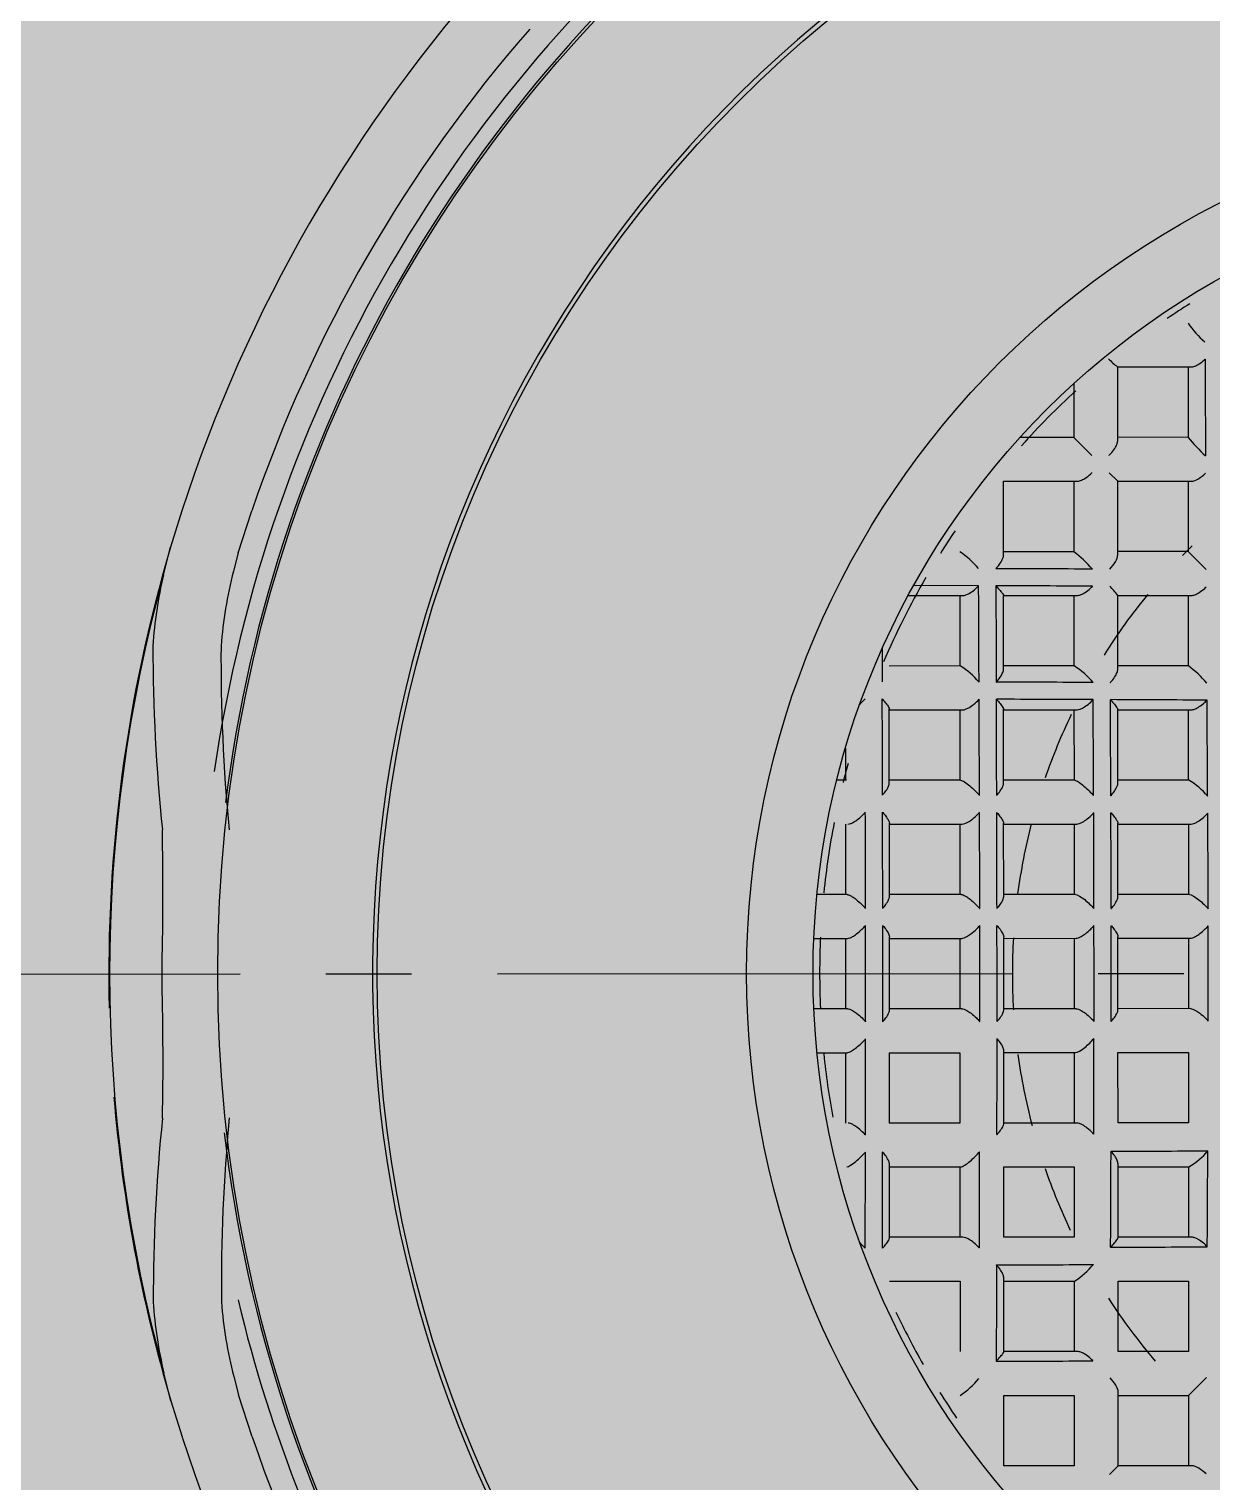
# Model space of a CAD drawing. Header units: millimetres. Extents: x 307301 to 459443, y -2888111 to -2805601.
# Drawn here: x 310508.85 to 310517.47, y -2815556.73 to -2815546.14 of the extents above; entities that cross this region are included whole.
import ezdxf

# ---------------------------------------------------------------- set-up
doc = ezdxf.new("R2010")
doc.units = ezdxf.units.MM
doc.header["$LTSCALE"] = 10
doc.header["$MEASUREMENT"] = 0
doc.linetypes.add('CENTER2', pattern=[1.125, 0.75, -0.125, 0.125, -0.125])
for name, color, linetype in [('$DDT_AUDIT_GENERATED_(131)', 7, 'Continuous'), ('$DDT_AUDIT_GENERATED_(159)', 7, 'Continuous'), ('$DDT_AUDIT_GENERATED_(15E)', 7, 'Continuous'), ('$DDT_AUDIT_GENERATED_(224)', 7, 'Continuous'), ('$DDT_AUDIT_GENERATED_(77)', 7, 'Continuous'), ('$DDT_AUDIT_GENERATED_(7E)', 7, 'Continuous'), ('$DDT_AUDIT_GENERATED_(901)', 7, 'Continuous'), ('$DDT_AUDIT_GENERATED_(E33)', 7, 'Continuous'), ('BMA  furniture', 6, 'Continuous'), ('Default', 7, 'Continuous'), ('Furniture - Plan', 3, 'Continuous')]:
    doc.layers.add(name, color=color, linetype=linetype)

# ---------------------------------------------------------------- blocks, each defined once
blk = doc.blocks.new('TUFTUFTU')
at = {"layer": 'Furniture - Plan', "ltscale": 0.01}
h = blk.add_hatch(color=250, dxfattribs=at)
h.dxf.hatch_style = 1
h.set_gradient(color1=(51, 51, 51), color2=(105, 105, 105), one_color=1, tint=0.41, name='INVCYLINDER')
edge = h.paths.add_edge_path()
edge.add_arc((1413476.938, -245799), 296.526, 0, 360)
at = {"layer": '$DDT_AUDIT_GENERATED_(131)', "color": 6, "linetype": 'Continuous'}
for radius, start, end in [(20.547, 37.8289, 81.7703), (20.547, 103.389, 136.9318), (11.517, 95.8472, 100.4722), (11.517, 87.3763, 92.5626), (11.517, 78.9934, 84.1472), (11.517, 74.6018, 76.0366), (11.517, 59.9684, 66.7946), (11.517, 115.3727, 119.6469), (11.517, 122.0107, 124.2324), (11.517, 55.9645, 57.9188), (11.517, 42.5391, 48.1379), (11.517, 32.1116, 34.0789)]:
    blk.add_arc((1413476.938, -245799), radius, start, end, dxfattribs=at)
at = {"layer": '$DDT_AUDIT_GENERATED_(159)', "color": 6, "linetype": 'Continuous'}
for start, end in [(97.8084, 104.7406), (86.6096, 93.4921), (75.5224, 82.3553), (109.0568, 115.4445), (64.3654, 70.9039), (50.6776, 57.8491), (122.9248, 130.4438), (44.3751, 45.6834)]:
    blk.add_arc((1413476.938, -245799), 8.71, start, end, dxfattribs=at)
at = {"layer": '$DDT_AUDIT_GENERATED_(15E)', "color": 3, "linetype": 'Continuous'}
for radius in [295.946, 295.558]:
    blk.add_circle((1413476.938, -245799), radius, dxfattribs=at)
at = {"layer": '$DDT_AUDIT_GENERATED_(224)', "color": 3, "linetype": 'Continuous'}
for radius in [300, 296.526, 296.132]:
    blk.add_circle((1413476.938, -245799), radius, dxfattribs=at)
at = {"layer": '$DDT_AUDIT_GENERATED_(77)', "color": 6, "linetype": 'Continuous'}
for radius in [20.285, 17.962, 12.581]:
    blk.add_circle((1413476.938, -245799), radius, dxfattribs=at)
for radius, start, end in [(20.323, 96.5654, 143.5422), (20.323, 36.5181, 82.9685), (18.03, 345.0261, 285.0261)]:
    blk.add_arc((1413476.938, -245799), radius, start, end, dxfattribs=at)
at = {"layer": '$DDT_AUDIT_GENERATED_(7E)', "color": 6, "linetype": 'Continuous'}
for p, q in [((1413470.712, -245778.033), (1413470.184, -245778.198)), ((1413470.712, -245778.033), (1413471.113, -245777.931)), ((1413482.744, -245777.926), (1413483.146, -245778.028)), ((1413483.674, -245778.191), (1413483.146, -245778.028)), ((1413483.063, -245779.013), (1413482.795, -245778.942)), ((1413470.184, -245779.217), (1413470.796, -245779.019)), ((1413471.064, -245778.947), (1413470.796, -245779.019)), ((1413483.063, -245779.013), (1413483.675, -245779.211))]:
    blk.add_line(p, q, dxfattribs=at)
for radius in [62.905, 61.937]:
    blk.add_circle((1413476.938, -245799), radius, dxfattribs=at)
for centre, radius, start, end in [((1413476.938, -245799), 21.872, 94.7285, 106.5398), ((1413476.938, -245799), 21.86, 74.5973, 105.4548), ((1413476.938, -245799), 21.872, 73.5123, 91.3295), ((1413472.531, -245783.834), 6.071, 93.5983, 103.5089), ((1413472.198, -245803.485), 25.71, 84.1255, 90.1068), ((1413481.683, -245803.481), 25.71, 89.9453, 95.9266), ((1413481.331, -245783.834), 6.075, 76.5465, 86.4505), ((1413475.662, -245734.752), 43.166, 268.8954, 271.5065), ((1413476.939, -245799.774), 21.872, 89.6802, 90.3719), ((1413478.152, -245736.461), 41.456, 268.4918, 271.2106), ((1413476.938, -245799), 21.872, 107.9893, 132.0628), ((1413476.938, -245799), 21.872, 47.9893, 72.0628), ((1413472.63, -245785.053), 6.303, 94.3562, 104.3815), ((1413472.395, -245804.413), 25.646, 84.5503, 90.5445), ((1413481.487, -245804.409), 25.647, 89.5077, 95.5017), ((1413481.235, -245785.045), 6.299, 75.6674, 85.6992), ((1413476.938, -245799), 20.904, 108.8514, 131.2007), ((1413476.938, -245799), 20.904, 48.8514, 71.2007)]:
    blk.add_arc(centre, radius, start, end, dxfattribs=at)
at = {"layer": '$DDT_AUDIT_GENERATED_(901)', "color": 6, "linetype": 'Continuous'}
for p, q in [((1413476.42, -245787.89), (1413476.42, -245787.394)), ((1413477.446, -245787.394), (1413477.446, -245787.889)), ((1413475.782, -245787.441), (1413475.782, -245787.883)), ((1413478.085, -245787.882), (1413478.085, -245787.44)), ((1413479.75, -245787.874), (1413479.75, -245787.732)), ((1413475.782, -245787.861), (1413474.756, -245787.862)), ((1413477.446, -245787.861), (1413476.42, -245787.861)), ((1413479.111, -245787.86), (1413478.085, -245787.86)), ((1413480.219, -245787.859), (1413479.75, -245787.86)), ((1413481.695, -245788.392), (1413481.185, -245788.394)), ((1413472.453, -245788.502), (1413472.453, -245789.528)), ((1413473.082, -245788.501), (1413474.155, -245788.501)), ((1413473.092, -245789.57), (1413473.092, -245788.501)), ((1413474.117, -245788.501), (1413474.118, -245789.539)), ((1413474.756, -245788.501), (1413475.782, -245788.5)), ((1413474.757, -245789.527), (1413474.756, -245788.501)), ((1413475.782, -245788.5), (1413475.782, -245789.526)), ((1413476.398, -245788.5), (1413477.47, -245788.499)), ((1413476.421, -245789.555), (1413476.421, -245788.5)), ((1413477.447, -245788.499), (1413477.447, -245789.554)), ((1413478.055, -245788.499), (1413479.127, -245788.499)), ((1413478.086, -245789.545), (1413478.085, -245788.499)), ((1413479.111, -245788.499), (1413479.112, -245789.561)), ((1413479.713, -245788.498), (1413480.785, -245788.498)), ((1413479.75, -245789.537), (1413479.75, -245788.498)), ((1413480.776, -245788.498), (1413480.776, -245789.566)), ((1413481.415, -245789.53), (1413481.414, -245788.498)), ((1413482.44, -245788.766), (1413482.441, -245789.569)), ((1413482.584, -245789.799), (1413482.587, -245788.839)), ((1413474.118, -245789.527), (1413473.092, -245789.527)), ((1413475.782, -245789.526), (1413474.757, -245789.527)), ((1413477.447, -245789.525), (1413476.421, -245789.526)), ((1413479.112, -245789.525), (1413478.086, -245789.525)), ((1413480.776, -245789.524), (1413479.75, -245789.524)), ((1413482.441, -245789.523), (1413481.415, -245789.524)), ((1413472.453, -245789.528), (1413471.428, -245789.528)), ((1413481.371, -245790.162), (1413482.444, -245790.162)), ((1413481.416, -245791.192), (1413481.415, -245790.162)), ((1413482.441, -245790.162), (1413482.442, -245791.235)), ((1413483.033, -245790.162), (1413484.106, -245790.161)), ((1413483.08, -245791.188), (1413483.08, -245790.161)), ((1413484.106, -245790.161), (1413484.106, -245791.235)), ((1413469.763, -245790.168), (1413470.789, -245790.167)), ((1413469.764, -245791.193), (1413469.763, -245790.168)), ((1413470.789, -245790.167), (1413470.79, -245791.193)), ((1413471.425, -245790.167), (1413472.498, -245790.166)), ((1413471.428, -245791.24), (1413471.428, -245790.167)), ((1413472.454, -245790.166), (1413472.454, -245791.196)), ((1413473.093, -245791.192), (1413473.092, -245790.166)), ((1413473.092, -245790.166), (1413474.118, -245790.166)), ((1413474.118, -245790.166), (1413474.119, -245791.191)), ((1413474.743, -245790.165), (1413475.814, -245790.165)), ((1413474.757, -245791.23), (1413474.757, -245790.165)), ((1413475.783, -245790.165), (1413475.783, -245791.21)), ((1413476.399, -245790.165), (1413477.47, -245790.164)), ((1413476.422, -245791.22), (1413476.422, -245790.165)), ((1413477.447, -245790.164), (1413477.448, -245791.22)), ((1413478.055, -245790.164), (1413479.126, -245790.163)), ((1413478.087, -245791.209), (1413478.086, -245790.164)), ((1413479.112, -245790.163), (1413479.112, -245791.228)), ((1413479.712, -245790.163), (1413480.784, -245790.163)), ((1413479.751, -245791.199), (1413479.751, -245790.163)), ((1413480.777, -245790.163), (1413480.777, -245791.233)), ((1413484.745, -245791.187), (1413484.744, -245790.4)), ((1413470.79, -245791.193), (1413469.764, -245791.193)), ((1413472.454, -245791.192), (1413471.428, -245791.193)), ((1413474.119, -245791.191), (1413473.093, -245791.192)), ((1413475.783, -245791.191), (1413474.757, -245791.191)), ((1413477.448, -245791.19), (1413476.422, -245791.19)), ((1413479.112, -245791.189), (1413478.087, -245791.19)), ((1413480.777, -245791.188), (1413479.751, -245791.189)), ((1413482.442, -245791.188), (1413481.416, -245791.188)), ((1413484.106, -245791.187), (1413483.08, -245791.187)), ((1413484.745, -245791.187), (1413484.483, -245791.449)), ((1413485.532, -245791.186), (1413484.745, -245791.187)), ((1413469.639, -245791.707), (1413469.764, -245791.832)), ((1413469.764, -245792.906), (1413469.764, -245791.832)), ((1413469.764, -245791.832), (1413470.838, -245791.832)), ((1413470.79, -245791.832), (1413470.79, -245792.857)), ((1413471.429, -245792.857), (1413471.429, -245791.831)), ((1413471.429, -245791.831), (1413472.454, -245791.831)), ((1413472.454, -245791.831), (1413472.455, -245792.857)), ((1413473.089, -245791.831), (1413474.16, -245791.83)), ((1413473.094, -245792.903), (1413473.093, -245791.831)), ((1413474.119, -245791.83), (1413474.119, -245792.863)), ((1413474.758, -245791.83), (1413475.784, -245791.829)), ((1413474.758, -245792.856), (1413474.758, -245791.83)), ((1413475.784, -245791.829), (1413475.784, -245792.855)), ((1413476.4, -245791.829), (1413477.47, -245791.829)), ((1413476.423, -245792.886), (1413476.422, -245791.829)), ((1413477.448, -245791.829), (1413477.449, -245792.885)), ((1413478.054, -245791.828), (1413479.124, -245791.828)), ((1413478.087, -245792.872), (1413478.087, -245791.828)), ((1413479.113, -245791.828), (1413479.113, -245792.895)), ((1413479.71, -245791.828), (1413480.782, -245791.827)), ((1413479.752, -245792.86), (1413479.751, -245791.828)), ((1413480.777, -245791.827), (1413480.778, -245792.9)), ((1413481.37, -245791.827), (1413482.443, -245791.826)), ((1413481.416, -245792.854), (1413481.416, -245791.827)), ((1413482.442, -245791.826), (1413482.442, -245792.901)), ((1413483.033, -245791.826), (1413484.106, -245791.826)), ((1413483.081, -245792.852), (1413483.081, -245791.826)), ((1413484.231, -245791.7), (1413484.106, -245791.826)), ((1413484.106, -245791.826), (1413484.107, -245792.899)), ((1413484.697, -245791.825), (1413485.771, -245791.825)), ((1413484.746, -245792.851), (1413484.745, -245791.825)), ((1413485.771, -245791.824), (1413485.771, -245792.898)), ((1413470.79, -245792.857), (1413469.764, -245792.858)), ((1413470.79, -245792.857), (1413471.052, -245793.119)), ((1413472.455, -245792.857), (1413471.429, -245792.857)), ((1413474.119, -245792.856), (1413473.094, -245792.856)), ((1413475.784, -245792.855), (1413474.758, -245792.856)), ((1413477.449, -245792.854), (1413476.423, -245792.855)), ((1413479.113, -245792.854), (1413478.087, -245792.854)), ((1413480.778, -245792.853), (1413479.752, -245792.853)), ((1413482.442, -245792.852), (1413481.416, -245792.853)), ((1413483.081, -245792.852), (1413482.819, -245793.114)), ((1413484.107, -245792.851), (1413483.081, -245792.852)), ((1413485.771, -245792.851), (1413484.745, -245792.851))]:
    blk.add_line(p, q, dxfattribs=at)
for centre, radius, start, end in [((1413472.443, -245787.603), 0.732, 311.9179, 321.5722), ((1413477.201, -243917.039), 1871.113, 269.869268, 269.9122), ((1413476.436, -244429.685), 1358.466, 269.921865, 269.98095), ((1413476.377, -244564.019), 1224.133, 269.993278, 270.058828), ((1413476.196, -244429.675), 1358.477, 270.071156, 270.130241), ((1413481.424, -245787.599), 0.732, 218.4799, 228.1342), ((1413477.288, -243965.218), 1823.185, 269.863123, 269.907178), ((1413476.402, -244620.03), 1168.373, 269.991721, 270.060385), ((1413476.216, -244485.405), 1302.998, 270.073326, 270.134915), ((1413474.922, -243965.241), 1823.164, 270.144928, 270.188983), ((1413481.917, -245788.725), 1.411, 310.5105, 325.4572), ((1413471.95, -245788.73), 1.411, 214.5949, 229.5417), ((1413480.524, -245789.009), 1.032, 309.547, 329.7008), ((1413477.903, -244193.885), 1595.933, 269.821736, 269.872022), ((1413476.534, -244910.254), 879.562, 269.980511, 270.071595), ((1413476.304, -244773.47), 1016.347, 270.089011, 270.167875), ((1413474.514, -244193.857), 1595.962, 270.180084, 270.230369), ((1415259.21, -245781.917), 1787.943, 180.260784, 180.305924), ((1414868.102, -245784.23), 1395.425, 180.239399, 180.297288), ((1413476.672, -244820.323), 969.745, 269.876862, 269.959495), ((1413476.556, -244957.61), 832.457, 269.977948, 270.074158), ((1413476.315, -244820.338), 969.73, 270.09261, 270.175244), ((1413474.4, -244225.699), 1564.372, 270.187877, 270.239169), ((1412111.959, -245785.733), 1368.978, 359.760007, 359.819025), ((1412017.036, -245785.235), 1464.152, 359.756176, 359.811348), ((1411735.506, -245783.703), 1747.089, 359.745654, 359.79185), ((1411597.204, -245783.139), 1885.641, 359.747233, 359.790028), ((1413473.436, -245790.575), 1.162, 212.3198, 230.3959), ((1413480.433, -245790.572), 1.162, 309.6562, 327.7323), ((1413481.257, -245789.727), 2.336, 312.2328, 321.3017), ((1413476.858, -245058.032), 733.448, 269.82308, 269.932155), ((1413476.666, -245199.23), 592.25, 269.958571, 270.093534), ((1413476.345, -245058.011), 733.47, 270.119953, 270.229024), ((1413473.292, -244327.176), 1464.311, 270.24395, 270.298697), ((1413479.583, -244324.888), 1466.849, 269.74077, 269.795413), ((1414495.127, -245786.295), 1022.195, 180.304189, 180.383121), ((1414332.802, -245788.051), 858.465, 180.245407, 180.339537), ((1413476.683, -245237.93), 553.802, 269.95392, 270.09819), ((1413476.344, -245095.755), 695.977, 270.126546, 270.241453), ((1413472.954, -244324.941), 1466.799, 270.256692, 270.311337), ((1412502.749, -245787.445), 978.185, 359.667209, 359.749692), ((1413481.875, -245791.045), 0.966, 306.0136, 316.551), ((1413486.703, -245792.542), 1.176, 133.7329, 142.3766), ((1413474.988, -245792.365), 1.001, 209.8476, 230.5892), ((1413478.883, -245792.363), 1.001, 309.4629, 330.2045), ((1413479.953, -245791.754), 1.831, 311.5137, 323.0686), ((1413486.207, -245794.673), 2.336, 128.7504, 137.8193), ((1413487.209, -245794.012), 1.411, 124.5949, 139.5417), ((1413494.341, -247644.618), 1851.54, 90.261684, 90.305267), ((1413483.718, -243995.311), 1797.851, 269.65697, 269.701513), ((1413476.771, -245430.946), 362.199, 269.9161, 270.136), ((1413476.264, -245280.262), 512.884, 270.18039, 270.33595), ((1413468.518, -243995.218), 1797.951, 270.350594, 270.395135)]:
    blk.add_arc(centre, radius, start, end, dxfattribs=at)
for points, knots in [([(1413474.117, -245787.877), (1413474.117, -245787.902), (1413474.156, -245787.96), (1413474.241, -245788.062), (1413474.288, -245788.11), (1413474.333, -245788.15)], [0, 0, 0, 0, 0.5, 0.5, 1, 1, 1, 1]), ([(1413474.583, -245788.15), (1413474.584, -245788.149), (1413474.585, -245788.149), (1413474.586, -245788.148), (1413474.594, -245788.14), (1413474.603, -245788.132), (1413474.612, -245788.124), (1413474.637, -245788.099), (1413474.662, -245788.071), (1413474.684, -245788.043), (1413474.701, -245788.021), (1413474.716, -245787.999), (1413474.728, -245787.977), (1413474.737, -245787.963), (1413474.744, -245787.948), (1413474.748, -245787.934), (1413474.753, -245787.921), (1413474.756, -245787.908), (1413474.756, -245787.897)], [0, 0, 0, 0, 0.011348, 0.011348, 0.011348, 0.116907, 0.116907, 0.116907, 0.436701, 0.436701, 0.436701, 0.675798, 0.675798, 0.675798, 0.837062, 0.837062, 0.837062, 1, 1, 1, 1]), ([(1413475.782, -245787.883), (1413475.782, -245787.89), (1413475.784, -245787.9), (1413475.788, -245787.911), (1413475.792, -245787.922), (1413475.798, -245787.934), (1413475.805, -245787.946), (1413475.815, -245787.963), (1413475.828, -245787.981), (1413475.841, -245787.999), (1413475.86, -245788.024), (1413475.881, -245788.049), (1413475.902, -245788.072), (1413475.928, -245788.1), (1413475.955, -245788.126), (1413475.981, -245788.149), (1413475.982, -245788.15), (1413475.983, -245788.151), (1413475.984, -245788.151)], [0, 0, 0, 0, 0.130615, 0.130615, 0.130615, 0.260342, 0.260342, 0.260342, 0.438697, 0.438697, 0.438697, 0.690382, 0.690382, 0.690382, 0.989825, 0.989825, 0.989825, 1, 1, 1, 1]), ([(1413476.42, -245787.89), (1413476.42, -245787.899), (1413476.418, -245787.91), (1413476.414, -245787.923), (1413476.409, -245787.935), (1413476.403, -245787.948), (1413476.395, -245787.962), (1413476.384, -245787.982), (1413476.37, -245788.002), (1413476.355, -245788.022), (1413476.335, -245788.049), (1413476.311, -245788.075), (1413476.288, -245788.1), (1413476.271, -245788.117), (1413476.253, -245788.134), (1413476.236, -245788.149), (1413476.235, -245788.15), (1413476.234, -245788.151), (1413476.233, -245788.151)], [0, 0, 0, 0, 0.145875, 0.145875, 0.145875, 0.290449, 0.290449, 0.290449, 0.498511, 0.498511, 0.498511, 0.786425, 0.786425, 0.786425, 0.989253, 0.989253, 0.989253, 1, 1, 1, 1]), ([(1413477.446, -245787.889), (1413477.446, -245787.898), (1413477.449, -245787.91), (1413477.453, -245787.922), (1413477.458, -245787.934), (1413477.464, -245787.948), (1413477.472, -245787.962), (1413477.483, -245787.981), (1413477.497, -245788.001), (1413477.512, -245788.021), (1413477.532, -245788.048), (1413477.556, -245788.075), (1413477.579, -245788.099), (1413477.596, -245788.117), (1413477.614, -245788.133), (1413477.631, -245788.148), (1413477.632, -245788.149), (1413477.633, -245788.15), (1413477.634, -245788.151)], [0, 0, 0, 0, 0.145875, 0.145875, 0.145875, 0.290449, 0.290449, 0.290449, 0.498511, 0.498511, 0.498511, 0.786425, 0.786425, 0.786425, 0.989253, 0.989253, 0.989253, 1, 1, 1, 1]), ([(1413478.085, -245787.882), (1413478.085, -245787.889), (1413478.083, -245787.899), (1413478.079, -245787.91), (1413478.075, -245787.921), (1413478.069, -245787.933), (1413478.061, -245787.945), (1413478.052, -245787.962), (1413478.039, -245787.98), (1413478.026, -245787.998), (1413478.007, -245788.023), (1413477.986, -245788.048), (1413477.965, -245788.071), (1413477.939, -245788.099), (1413477.912, -245788.125), (1413477.886, -245788.148), (1413477.885, -245788.149), (1413477.884, -245788.15), (1413477.883, -245788.151)], [0, 0, 0, 0, 0.130615, 0.130615, 0.130615, 0.260342, 0.260342, 0.260342, 0.438697, 0.438697, 0.438697, 0.690382, 0.690382, 0.690382, 0.989825, 0.989825, 0.989825, 1, 1, 1, 1]), ([(1413479.111, -245787.895), (1413479.111, -245787.906), (1413479.114, -245787.919), (1413479.119, -245787.932), (1413479.123, -245787.946), (1413479.13, -245787.961), (1413479.139, -245787.975), (1413479.151, -245787.997), (1413479.166, -245788.019), (1413479.183, -245788.041), (1413479.205, -245788.069), (1413479.23, -245788.097), (1413479.255, -245788.121), (1413479.264, -245788.13), (1413479.273, -245788.138), (1413479.281, -245788.146), (1413479.282, -245788.146), (1413479.283, -245788.147), (1413479.284, -245788.148)], [0, 0, 0, 0, 0.162938, 0.162938, 0.162938, 0.324202, 0.324202, 0.324202, 0.563299, 0.563299, 0.563299, 0.883093, 0.883093, 0.883093, 0.988652, 0.988652, 0.988652, 1, 1, 1, 1]), ([(1413472.932, -245788.399), (1413472.933, -245788.399), (1413472.934, -245788.4), (1413472.935, -245788.401), (1413472.955, -245788.419), (1413472.974, -245788.435), (1413472.992, -245788.449), (1413473.014, -245788.466), (1413473.034, -245788.481), (1413473.051, -245788.49), (1413473.064, -245788.497), (1413473.075, -245788.501), (1413473.082, -245788.501)], [0, 0, 0, 0, 0.013794, 0.013794, 0.013794, 0.332699, 0.332699, 0.332699, 0.717117, 0.717117, 0.717117, 1, 1, 1, 1]), ([(1413474.155, -245788.501), (1413474.168, -245788.501), (1413474.185, -245788.497), (1413474.202, -245788.49), (1413474.224, -245788.48), (1413474.248, -245788.467), (1413474.272, -245788.45), (1413474.292, -245788.437), (1413474.312, -245788.421), (1413474.331, -245788.404), (1413474.332, -245788.403), (1413474.333, -245788.402), (1413474.334, -245788.401)], [0, 0, 0, 0, 0.297124, 0.297124, 0.297124, 0.675161, 0.675161, 0.675161, 0.985035, 0.985035, 0.985035, 1, 1, 1, 1]), ([(1413476.234, -245788.403), (1413476.234, -245788.404), (1413476.235, -245788.405), (1413476.236, -245788.405), (1413476.254, -245788.42), (1413476.271, -245788.434), (1413476.288, -245788.447), (1413476.312, -245788.464), (1413476.335, -245788.479), (1413476.356, -245788.488), (1413476.372, -245788.495), (1413476.386, -245788.5), (1413476.398, -245788.5)], [0, 0, 0, 0, 0.014647, 0.014647, 0.014647, 0.296301, 0.296301, 0.296301, 0.696508, 0.696508, 0.696508, 1, 1, 1, 1]), ([(1413477.634, -245788.402), (1413477.633, -245788.403), (1413477.632, -245788.404), (1413477.631, -245788.405), (1413477.614, -245788.42), (1413477.596, -245788.434), (1413477.579, -245788.446), (1413477.555, -245788.464), (1413477.532, -245788.478), (1413477.511, -245788.488), (1413477.496, -245788.495), (1413477.481, -245788.499), (1413477.47, -245788.499)], [0, 0, 0, 0, 0.014647, 0.014647, 0.014647, 0.296301, 0.296301, 0.296301, 0.696508, 0.696508, 0.696508, 1, 1, 1, 1]), ([(1413477.883, -245788.402), (1413477.884, -245788.403), (1413477.885, -245788.404), (1413477.886, -245788.405), (1413477.904, -245788.42), (1413477.922, -245788.434), (1413477.94, -245788.447), (1413477.964, -245788.464), (1413477.988, -245788.478), (1413478.009, -245788.488), (1413478.026, -245788.495), (1413478.042, -245788.499), (1413478.055, -245788.499)], [0, 0, 0, 0, 0.0149, 0.0149, 0.0149, 0.303312, 0.303312, 0.303312, 0.696338, 0.696338, 0.696338, 1, 1, 1, 1]), ([(1413479.284, -245788.4), (1413479.283, -245788.4), (1413479.282, -245788.401), (1413479.281, -245788.402), (1413479.263, -245788.418), (1413479.245, -245788.432), (1413479.228, -245788.445), (1413479.205, -245788.463), (1413479.183, -245788.477), (1413479.163, -245788.487), (1413479.149, -245788.494), (1413479.136, -245788.499), (1413479.127, -245788.499)], [0, 0, 0, 0, 0.014252, 0.014252, 0.014252, 0.306746, 0.306746, 0.306746, 0.70396, 0.70396, 0.70396, 1, 1, 1, 1]), ([(1413479.533, -245788.399), (1413479.534, -245788.4), (1413479.535, -245788.401), (1413479.536, -245788.401), (1413479.556, -245788.418), (1413479.576, -245788.434), (1413479.595, -245788.448), (1413479.619, -245788.464), (1413479.643, -245788.478), (1413479.665, -245788.487), (1413479.682, -245788.494), (1413479.699, -245788.498), (1413479.713, -245788.498)], [0, 0, 0, 0, 0.014965, 0.014965, 0.014965, 0.324839, 0.324839, 0.324839, 0.702876, 0.702876, 0.702876, 1, 1, 1, 1]), ([(1413480.935, -245788.395), (1413480.934, -245788.396), (1413480.933, -245788.396), (1413480.933, -245788.397), (1413480.913, -245788.415), (1413480.893, -245788.431), (1413480.875, -245788.446), (1413480.853, -245788.463), (1413480.833, -245788.477), (1413480.816, -245788.487), (1413480.803, -245788.494), (1413480.792, -245788.498), (1413480.785, -245788.498)], [0, 0, 0, 0, 0.013794, 0.013794, 0.013794, 0.332699, 0.332699, 0.332699, 0.717117, 0.717117, 0.717117, 1, 1, 1, 1]), ([(1413472.937, -245789.81), (1413472.938, -245789.809), (1413472.939, -245789.808), (1413472.94, -245789.807), (1413472.966, -245789.784), (1413472.99, -245789.757), (1413473.013, -245789.73), (1413473.031, -245789.707), (1413473.048, -245789.682), (1413473.062, -245789.659), (1413473.071, -245789.643), (1413473.078, -245789.627), (1413473.084, -245789.612), (1413473.089, -245789.596), (1413473.092, -245789.582), (1413473.092, -245789.57)], [0, 0, 0, 0, 0.012191, 0.012191, 0.012191, 0.345656, 0.345656, 0.345656, 0.626474, 0.626474, 0.626474, 0.812184, 0.812184, 0.812184, 1, 1, 1, 1]), ([(1413474.118, -245789.539), (1413474.118, -245789.551), (1413474.128, -245789.572), (1413474.159, -245789.621), (1413474.179, -245789.648), (1413474.244, -245789.725), (1413474.293, -245789.773), (1413474.338, -245789.813)], [0, 0, 0, 0, 0.25, 0.25, 0.5, 0.5, 1, 1, 1, 1]), ([(1413476.421, -245789.555), (1413476.421, -245789.564), (1413476.419, -245789.576), (1413476.414, -245789.588), (1413476.41, -245789.6), (1413476.403, -245789.614), (1413476.396, -245789.628), (1413476.384, -245789.647), (1413476.371, -245789.668), (1413476.356, -245789.688), (1413476.335, -245789.715), (1413476.312, -245789.742), (1413476.288, -245789.766), (1413476.271, -245789.783), (1413476.255, -245789.799), (1413476.238, -245789.813), (1413476.237, -245789.814), (1413476.236, -245789.815), (1413476.235, -245789.816)], [0, 0, 0, 0, 0.146971, 0.146971, 0.146971, 0.292613, 0.292613, 0.292613, 0.502793, 0.502793, 0.502793, 0.793256, 0.793256, 0.793256, 0.98921, 0.98921, 0.98921, 1, 1, 1, 1]), ([(1413477.447, -245789.554), (1413477.447, -245789.564), (1413477.45, -245789.575), (1413477.454, -245789.587), (1413477.459, -245789.6), (1413477.465, -245789.613), (1413477.473, -245789.627), (1413477.484, -245789.647), (1413477.498, -245789.667), (1413477.513, -245789.687), (1413477.534, -245789.714), (1413477.557, -245789.741), (1413477.581, -245789.766), (1413477.597, -245789.782), (1413477.614, -245789.798), (1413477.631, -245789.813), (1413477.632, -245789.814), (1413477.632, -245789.814), (1413477.633, -245789.815)], [0, 0, 0, 0, 0.146971, 0.146971, 0.146971, 0.292613, 0.292613, 0.292613, 0.502793, 0.502793, 0.502793, 0.793256, 0.793256, 0.793256, 0.98921, 0.98921, 0.98921, 1, 1, 1, 1]), ([(1413478.086, -245789.545), (1413478.086, -245789.553), (1413478.084, -245789.562), (1413478.08, -245789.573), (1413478.076, -245789.584), (1413478.07, -245789.596), (1413478.062, -245789.608), (1413478.053, -245789.625), (1413478.04, -245789.643), (1413478.027, -245789.66), (1413478.009, -245789.685), (1413477.988, -245789.709), (1413477.967, -245789.732), (1413477.94, -245789.761), (1413477.912, -245789.789), (1413477.885, -245789.813), (1413477.884, -245789.813), (1413477.883, -245789.814), (1413477.882, -245789.815)], [0, 0, 0, 0, 0.129049, 0.129049, 0.129049, 0.257259, 0.257259, 0.257259, 0.432473, 0.432473, 0.432473, 0.68013, 0.68013, 0.68013, 0.989883, 0.989883, 0.989883, 1, 1, 1, 1]), ([(1413479.112, -245789.561), (1413479.112, -245789.572), (1413479.114, -245789.585), (1413479.119, -245789.599), (1413479.124, -245789.613), (1413479.131, -245789.628), (1413479.14, -245789.643), (1413479.152, -245789.665), (1413479.168, -245789.688), (1413479.185, -245789.71), (1413479.207, -245789.738), (1413479.233, -245789.766), (1413479.259, -245789.791), (1413479.265, -245789.797), (1413479.272, -245789.803), (1413479.279, -245789.809), (1413479.28, -245789.81), (1413479.28, -245789.811), (1413479.281, -245789.812)], [0, 0, 0, 0, 0.167273, 0.167273, 0.167273, 0.332789, 0.332789, 0.332789, 0.579523, 0.579523, 0.579523, 0.906487, 0.906487, 0.906487, 0.9885, 0.9885, 0.9885, 1, 1, 1, 1]), ([(1413479.75, -245789.537), (1413479.75, -245789.549), (1413479.741, -245789.57), (1413479.71, -245789.618), (1413479.689, -245789.645), (1413479.624, -245789.722), (1413479.576, -245789.771), (1413479.531, -245789.811)], [0, 0, 0, 0, 0.25, 0.25, 0.5, 0.5, 1, 1, 1, 1]), ([(1413480.776, -245789.566), (1413480.776, -245789.578), (1413480.779, -245789.593), (1413480.785, -245789.608), (1413480.79, -245789.623), (1413480.798, -245789.639), (1413480.807, -245789.655), (1413480.82, -245789.679), (1413480.837, -245789.703), (1413480.856, -245789.726), (1413480.878, -245789.754), (1413480.903, -245789.78), (1413480.928, -245789.803), (1413480.929, -245789.804), (1413480.93, -245789.805), (1413480.931, -245789.806)], [0, 0, 0, 0, 0.187816, 0.187816, 0.187816, 0.373526, 0.373526, 0.373526, 0.654344, 0.654344, 0.654344, 0.987809, 0.987809, 0.987809, 1, 1, 1, 1]), ([(1413482.441, -245789.569), (1413482.441, -245789.582), (1413482.444, -245789.598), (1413482.45, -245789.614), (1413482.456, -245789.63), (1413482.464, -245789.646), (1413482.473, -245789.663), (1413482.488, -245789.688), (1413482.506, -245789.714), (1413482.526, -245789.738), (1413482.543, -245789.758), (1413482.562, -245789.778), (1413482.581, -245789.796), (1413482.582, -245789.797), (1413482.583, -245789.798), (1413482.584, -245789.799)], [0, 0, 0, 0, 0.206973, 0.206973, 0.206973, 0.411563, 0.411563, 0.411563, 0.722178, 0.722178, 0.722178, 0.987183, 0.987183, 0.987183, 1, 1, 1, 1]), ([(1413471.286, -245790.055), (1413471.287, -245790.056), (1413471.287, -245790.057), (1413471.288, -245790.057), (1413471.312, -245790.08), (1413471.335, -245790.1), (1413471.355, -245790.118), (1413471.374, -245790.134), (1413471.391, -245790.147), (1413471.404, -245790.156), (1413471.414, -245790.163), (1413471.421, -245790.167), (1413471.425, -245790.167)], [0, 0, 0, 0, 0.013084, 0.013084, 0.013084, 0.39311, 0.39311, 0.39311, 0.743636, 0.743636, 0.743636, 1, 1, 1, 1]), ([(1413472.498, -245790.166), (1413472.512, -245790.166), (1413472.529, -245790.162), (1413472.547, -245790.155), (1413472.569, -245790.147), (1413472.592, -245790.134), (1413472.615, -245790.118), (1413472.639, -245790.102), (1413472.663, -245790.083), (1413472.686, -245790.063), (1413472.687, -245790.062), (1413472.688, -245790.061), (1413472.689, -245790.06)], [0, 0, 0, 0, 0.279991, 0.279991, 0.279991, 0.629241, 0.629241, 0.629241, 0.985245, 0.985245, 0.985245, 1, 1, 1, 1]), ([(1413474.588, -245790.065), (1413474.589, -245790.066), (1413474.59, -245790.067), (1413474.591, -245790.068), (1413474.609, -245790.084), (1413474.627, -245790.099), (1413474.644, -245790.112), (1413474.667, -245790.13), (1413474.689, -245790.144), (1413474.708, -245790.154), (1413474.722, -245790.161), (1413474.734, -245790.165), (1413474.743, -245790.165)], [0, 0, 0, 0, 0.014142, 0.014142, 0.014142, 0.312027, 0.312027, 0.312027, 0.706914, 0.706914, 0.706914, 1, 1, 1, 1]), ([(1413475.814, -245790.165), (1413475.827, -245790.165), (1413475.843, -245790.16), (1413475.86, -245790.153), (1413475.882, -245790.144), (1413475.905, -245790.13), (1413475.93, -245790.113), (1413475.947, -245790.1), (1413475.966, -245790.085), (1413475.984, -245790.07), (1413475.985, -245790.069), (1413475.986, -245790.068), (1413475.987, -245790.067)], [0, 0, 0, 0, 0.303302, 0.303302, 0.303302, 0.695194, 0.695194, 0.695194, 0.985076, 0.985076, 0.985076, 1, 1, 1, 1]), ([(1413476.235, -245790.068), (1413476.236, -245790.068), (1413476.237, -245790.069), (1413476.238, -245790.07), (1413476.256, -245790.085), (1413476.273, -245790.099), (1413476.29, -245790.111), (1413476.314, -245790.129), (1413476.337, -245790.143), (1413476.358, -245790.153), (1413476.373, -245790.16), (1413476.388, -245790.165), (1413476.399, -245790.165)], [0, 0, 0, 0, 0.014628, 0.014628, 0.014628, 0.296243, 0.296243, 0.296243, 0.696776, 0.696776, 0.696776, 1, 1, 1, 1]), ([(1413477.633, -245790.067), (1413477.632, -245790.068), (1413477.632, -245790.068), (1413477.631, -245790.069), (1413477.613, -245790.084), (1413477.596, -245790.098), (1413477.579, -245790.111), (1413477.555, -245790.128), (1413477.532, -245790.143), (1413477.511, -245790.152), (1413477.496, -245790.16), (1413477.481, -245790.164), (1413477.47, -245790.164)], [0, 0, 0, 0, 0.014628, 0.014628, 0.014628, 0.296243, 0.296243, 0.296243, 0.696776, 0.696776, 0.696776, 1, 1, 1, 1]), ([(1413477.882, -245790.067), (1413477.883, -245790.067), (1413477.884, -245790.068), (1413477.885, -245790.069), (1413477.903, -245790.085), (1413477.921, -245790.099), (1413477.939, -245790.112), (1413477.963, -245790.129), (1413477.987, -245790.143), (1413478.009, -245790.152), (1413478.026, -245790.159), (1413478.042, -245790.164), (1413478.055, -245790.164)], [0, 0, 0, 0, 0.014924, 0.014924, 0.014924, 0.304806, 0.304806, 0.304806, 0.696698, 0.696698, 0.696698, 1, 1, 1, 1]), ([(1413479.281, -245790.063), (1413479.28, -245790.064), (1413479.279, -245790.065), (1413479.278, -245790.066), (1413479.26, -245790.082), (1413479.242, -245790.097), (1413479.224, -245790.11), (1413479.202, -245790.127), (1413479.18, -245790.142), (1413479.161, -245790.152), (1413479.147, -245790.159), (1413479.135, -245790.163), (1413479.126, -245790.163)], [0, 0, 0, 0, 0.014142, 0.014142, 0.014142, 0.312027, 0.312027, 0.312027, 0.706914, 0.706914, 0.706914, 1, 1, 1, 1]), ([(1413479.53, -245790.062), (1413479.531, -245790.063), (1413479.532, -245790.064), (1413479.533, -245790.065), (1413479.553, -245790.083), (1413479.574, -245790.099), (1413479.594, -245790.113), (1413479.618, -245790.129), (1413479.642, -245790.143), (1413479.664, -245790.152), (1413479.681, -245790.159), (1413479.698, -245790.163), (1413479.712, -245790.163)], [0, 0, 0, 0, 0.014955, 0.014955, 0.014955, 0.332887, 0.332887, 0.332887, 0.705714, 0.705714, 0.705714, 1, 1, 1, 1]), ([(1413480.931, -245790.057), (1413480.93, -245790.058), (1413480.929, -245790.059), (1413480.928, -245790.06), (1413480.907, -245790.078), (1413480.887, -245790.096), (1413480.868, -245790.111), (1413480.847, -245790.128), (1413480.828, -245790.142), (1413480.812, -245790.151), (1413480.8, -245790.158), (1413480.79, -245790.163), (1413480.784, -245790.163)], [0, 0, 0, 0, 0.013593, 0.013593, 0.013593, 0.347736, 0.347736, 0.347736, 0.724088, 0.724088, 0.724088, 1, 1, 1, 1]), ([(1413481.18, -245790.056), (1413481.181, -245790.057), (1413481.182, -245790.058), (1413481.183, -245790.059), (1413481.206, -245790.079), (1413481.23, -245790.098), (1413481.253, -245790.114), (1413481.277, -245790.13), (1413481.3, -245790.143), (1413481.322, -245790.151), (1413481.34, -245790.158), (1413481.357, -245790.162), (1413481.371, -245790.162)], [0, 0, 0, 0, 0.014755, 0.014755, 0.014755, 0.370759, 0.370759, 0.370759, 0.720009, 0.720009, 0.720009, 1, 1, 1, 1]), ([(1413482.583, -245790.05), (1413482.582, -245790.051), (1413482.581, -245790.052), (1413482.58, -245790.052), (1413482.557, -245790.075), (1413482.534, -245790.095), (1413482.514, -245790.113), (1413482.495, -245790.129), (1413482.478, -245790.142), (1413482.465, -245790.151), (1413482.455, -245790.158), (1413482.448, -245790.162), (1413482.444, -245790.162)], [0, 0, 0, 0, 0.013084, 0.013084, 0.013084, 0.39311, 0.39311, 0.39311, 0.743636, 0.743636, 0.743636, 1, 1, 1, 1]), ([(1413482.833, -245790.049), (1413482.834, -245790.05), (1413482.835, -245790.051), (1413482.836, -245790.051), (1413482.862, -245790.076), (1413482.889, -245790.098), (1413482.917, -245790.116), (1413482.939, -245790.13), (1413482.962, -245790.143), (1413482.984, -245790.151), (1413483.001, -245790.158), (1413483.018, -245790.162), (1413483.033, -245790.162)], [0, 0, 0, 0, 0.014419, 0.014419, 0.014419, 0.410125, 0.410125, 0.410125, 0.735798, 0.735798, 0.735798, 1, 1, 1, 1]), ([(1413475.783, -245791.21), (1413475.783, -245791.238), (1413475.819, -245791.295), (1413475.899, -245791.395), (1413475.945, -245791.441), (1413475.989, -245791.48)], [0, 0, 0, 0, 0.5, 0.5, 1, 1, 1, 1]), ([(1413476.422, -245791.22), (1413476.422, -245791.229), (1413476.419, -245791.241), (1413476.415, -245791.254), (1413476.41, -245791.266), (1413476.404, -245791.28), (1413476.396, -245791.294), (1413476.385, -245791.313), (1413476.371, -245791.334), (1413476.356, -245791.354), (1413476.335, -245791.382), (1413476.311, -245791.409), (1413476.287, -245791.433), (1413476.272, -245791.449), (1413476.256, -245791.464), (1413476.24, -245791.478), (1413476.239, -245791.479), (1413476.238, -245791.48), (1413476.237, -245791.48)], [0, 0, 0, 0, 0.148561, 0.148561, 0.148561, 0.295756, 0.295756, 0.295756, 0.509003, 0.509003, 0.509003, 0.80311, 0.80311, 0.80311, 0.989148, 0.989148, 0.989148, 1, 1, 1, 1]), ([(1413477.448, -245791.22), (1413477.448, -245791.229), (1413477.45, -245791.241), (1413477.455, -245791.253), (1413477.459, -245791.266), (1413477.466, -245791.279), (1413477.474, -245791.293), (1413477.485, -245791.313), (1413477.499, -245791.334), (1413477.514, -245791.354), (1413477.535, -245791.381), (1413477.559, -245791.408), (1413477.583, -245791.433), (1413477.598, -245791.448), (1413477.614, -245791.463), (1413477.63, -245791.477), (1413477.631, -245791.478), (1413477.632, -245791.479), (1413477.633, -245791.48)], [0, 0, 0, 0, 0.148561, 0.148561, 0.148561, 0.295756, 0.295756, 0.295756, 0.509003, 0.509003, 0.509003, 0.80311, 0.80311, 0.80311, 0.989148, 0.989148, 0.989148, 1, 1, 1, 1]), ([(1413478.087, -245791.209), (1413478.087, -245791.237), (1413478.051, -245791.294), (1413477.971, -245791.394), (1413477.925, -245791.44), (1413477.881, -245791.479)], [0, 0, 0, 0, 0.5, 0.5, 1, 1, 1, 1]), ([(1413479.751, -245791.199), (1413479.751, -245791.21), (1413479.741, -245791.23), (1413479.709, -245791.279), (1413479.688, -245791.306), (1413479.621, -245791.384), (1413479.572, -245791.433), (1413479.526, -245791.474)], [0, 0, 0, 0, 0.25, 0.25, 0.5, 0.5, 1, 1, 1, 1]), ([(1413471.293, -245791.464), (1413471.294, -245791.463), (1413471.295, -245791.462), (1413471.296, -245791.461), (1413471.311, -245791.446), (1413471.326, -245791.43), (1413471.34, -245791.413), (1413471.361, -245791.389), (1413471.38, -245791.363), (1413471.395, -245791.337), (1413471.405, -245791.32), (1413471.413, -245791.303), (1413471.419, -245791.286), (1413471.425, -245791.27), (1413471.428, -245791.254), (1413471.428, -245791.24)], [0, 0, 0, 0, 0.013205, 0.013205, 0.013205, 0.234096, 0.234096, 0.234096, 0.56363, 0.56363, 0.56363, 0.780538, 0.780538, 0.780538, 1, 1, 1, 1]), ([(1413474.593, -245791.477), (1413474.594, -245791.476), (1413474.595, -245791.475), (1413474.596, -245791.475), (1413474.6, -245791.471), (1413474.603, -245791.467), (1413474.607, -245791.464), (1413474.634, -245791.439), (1413474.66, -245791.411), (1413474.682, -245791.382), (1413474.7, -245791.36), (1413474.716, -245791.337), (1413474.729, -245791.314), (1413474.737, -245791.299), (1413474.744, -245791.283), (1413474.749, -245791.269), (1413474.755, -245791.255), (1413474.757, -245791.241), (1413474.757, -245791.23)], [0, 0, 0, 0, 0.011715, 0.011715, 0.011715, 0.060732, 0.060732, 0.060732, 0.397296, 0.397296, 0.397296, 0.654831, 0.654831, 0.654831, 0.826479, 0.826479, 0.826479, 1, 1, 1, 1]), ([(1413479.112, -245791.228), (1413479.112, -245791.239), (1413479.115, -245791.253), (1413479.12, -245791.267), (1413479.125, -245791.281), (1413479.133, -245791.297), (1413479.141, -245791.312), (1413479.154, -245791.335), (1413479.17, -245791.358), (1413479.188, -245791.38), (1413479.21, -245791.409), (1413479.236, -245791.437), (1413479.263, -245791.462), (1413479.267, -245791.465), (1413479.271, -245791.469), (1413479.275, -245791.472), (1413479.275, -245791.473), (1413479.276, -245791.474), (1413479.277, -245791.475)], [0, 0, 0, 0, 0.173521, 0.173521, 0.173521, 0.345169, 0.345169, 0.345169, 0.602704, 0.602704, 0.602704, 0.939268, 0.939268, 0.939268, 0.988285, 0.988285, 0.988285, 1, 1, 1, 1]), ([(1413480.777, -245791.233), (1413480.777, -245791.246), (1413480.78, -245791.261), (1413480.786, -245791.276), (1413480.791, -245791.292), (1413480.799, -245791.308), (1413480.808, -245791.325), (1413480.823, -245791.349), (1413480.84, -245791.374), (1413480.86, -245791.398), (1413480.879, -245791.421), (1413480.9, -245791.444), (1413480.923, -245791.465), (1413480.923, -245791.466), (1413480.924, -245791.467), (1413480.925, -245791.467)], [0, 0, 0, 0, 0.198123, 0.198123, 0.198123, 0.393986, 0.393986, 0.393986, 0.691201, 0.691201, 0.691201, 0.987467, 0.987467, 0.987467, 1, 1, 1, 1]), ([(1413482.442, -245791.235), (1413482.442, -245791.249), (1413482.445, -245791.265), (1413482.451, -245791.281), (1413482.457, -245791.297), (1413482.465, -245791.315), (1413482.475, -245791.332), (1413482.49, -245791.358), (1413482.509, -245791.384), (1413482.53, -245791.408), (1413482.544, -245791.425), (1413482.559, -245791.441), (1413482.574, -245791.456), (1413482.575, -245791.457), (1413482.576, -245791.458), (1413482.577, -245791.459)], [0, 0, 0, 0, 0.219462, 0.219462, 0.219462, 0.43637, 0.43637, 0.43637, 0.765904, 0.765904, 0.765904, 0.986795, 0.986795, 0.986795, 1, 1, 1, 1]), ([(1413484.106, -245791.235), (1413484.106, -245791.249), (1413484.11, -245791.266), (1413484.116, -245791.283), (1413484.124, -245791.303), (1413484.135, -245791.325), (1413484.148, -245791.347), (1413484.166, -245791.374), (1413484.187, -245791.402), (1413484.21, -245791.427), (1413484.217, -245791.434), (1413484.223, -245791.441), (1413484.23, -245791.447), (1413484.231, -245791.448), (1413484.232, -245791.449), (1413484.233, -245791.45)], [0, 0, 0, 0, 0.236274, 0.236274, 0.236274, 0.522587, 0.522587, 0.522587, 0.888789, 0.888789, 0.888789, 0.986312, 0.986312, 0.986312, 1, 1, 1, 1]), ([(1413472.946, -245791.722), (1413472.947, -245791.723), (1413472.948, -245791.724), (1413472.949, -245791.724), (1413472.971, -245791.745), (1413472.992, -245791.764), (1413473.012, -245791.78), (1413473.032, -245791.797), (1413473.05, -245791.811), (1413473.065, -245791.82), (1413473.075, -245791.826), (1413473.084, -245791.831), (1413473.089, -245791.831)], [0, 0, 0, 0, 0.013311, 0.013311, 0.013311, 0.371992, 0.371992, 0.371992, 0.734773, 0.734773, 0.734773, 1, 1, 1, 1]), ([(1413474.16, -245791.83), (1413474.174, -245791.83), (1413474.191, -245791.826), (1413474.209, -245791.819), (1413474.231, -245791.81), (1413474.254, -245791.797), (1413474.278, -245791.781), (1413474.299, -245791.766), (1413474.321, -245791.749), (1413474.342, -245791.73), (1413474.343, -245791.729), (1413474.344, -245791.728), (1413474.345, -245791.728)], [0, 0, 0, 0, 0.289598, 0.289598, 0.289598, 0.65437, 0.65437, 0.65437, 0.985088, 0.985088, 0.985088, 1, 1, 1, 1]), ([(1413476.238, -245791.732), (1413476.239, -245791.733), (1413476.24, -245791.734), (1413476.241, -245791.734), (1413476.258, -245791.749), (1413476.275, -245791.763), (1413476.292, -245791.776), (1413476.316, -245791.793), (1413476.339, -245791.808), (1413476.36, -245791.817), (1413476.375, -245791.825), (1413476.389, -245791.829), (1413476.4, -245791.829)], [0, 0, 0, 0, 0.0146, 0.0146, 0.0146, 0.296351, 0.296351, 0.296351, 0.697247, 0.697247, 0.697247, 1, 1, 1, 1]), ([(1413477.632, -245791.731), (1413477.631, -245791.732), (1413477.631, -245791.733), (1413477.63, -245791.734), (1413477.612, -245791.749), (1413477.595, -245791.763), (1413477.578, -245791.775), (1413477.554, -245791.793), (1413477.531, -245791.807), (1413477.511, -245791.817), (1413477.495, -245791.824), (1413477.481, -245791.829), (1413477.47, -245791.829)], [0, 0, 0, 0, 0.0146, 0.0146, 0.0146, 0.296351, 0.296351, 0.296351, 0.697247, 0.697247, 0.697247, 1, 1, 1, 1]), ([(1413477.881, -245791.731), (1413477.882, -245791.732), (1413477.883, -245791.732), (1413477.884, -245791.733), (1413477.902, -245791.749), (1413477.92, -245791.764), (1413477.938, -245791.776), (1413477.962, -245791.793), (1413477.986, -245791.807), (1413478.008, -245791.817), (1413478.025, -245791.824), (1413478.041, -245791.828), (1413478.054, -245791.828)], [0, 0, 0, 0, 0.014954, 0.014954, 0.014954, 0.307284, 0.307284, 0.307284, 0.69736, 0.69736, 0.69736, 1, 1, 1, 1]), ([(1413479.277, -245791.726), (1413479.276, -245791.727), (1413479.275, -245791.728), (1413479.274, -245791.729), (1413479.255, -245791.746), (1413479.236, -245791.761), (1413479.219, -245791.775), (1413479.196, -245791.792), (1413479.175, -245791.807), (1413479.157, -245791.816), (1413479.144, -245791.823), (1413479.132, -245791.828), (1413479.124, -245791.828)], [0, 0, 0, 0, 0.013976, 0.013976, 0.013976, 0.321504, 0.321504, 0.321504, 0.711834, 0.711834, 0.711834, 1, 1, 1, 1]), ([(1413479.525, -245791.725), (1413479.526, -245791.726), (1413479.527, -245791.727), (1413479.528, -245791.728), (1413479.549, -245791.746), (1413479.571, -245791.764), (1413479.592, -245791.778), (1413479.616, -245791.794), (1413479.64, -245791.808), (1413479.662, -245791.816), (1413479.679, -245791.823), (1413479.696, -245791.828), (1413479.71, -245791.828)], [0, 0, 0, 0, 0.014912, 0.014912, 0.014912, 0.34563, 0.34563, 0.34563, 0.710402, 0.710402, 0.710402, 1, 1, 1, 1]), ([(1413480.924, -245791.718), (1413480.923, -245791.719), (1413480.923, -245791.72), (1413480.922, -245791.721), (1413480.899, -245791.741), (1413480.878, -245791.76), (1413480.858, -245791.777), (1413480.838, -245791.793), (1413480.82, -245791.807), (1413480.806, -245791.816), (1413480.795, -245791.823), (1413480.787, -245791.827), (1413480.782, -245791.827)], [0, 0, 0, 0, 0.013311, 0.013311, 0.013311, 0.371992, 0.371992, 0.371992, 0.734773, 0.734773, 0.734773, 1, 1, 1, 1]), ([(1413481.174, -245791.717), (1413481.175, -245791.718), (1413481.176, -245791.719), (1413481.177, -245791.72), (1413481.201, -245791.742), (1413481.227, -245791.763), (1413481.253, -245791.78), (1413481.276, -245791.795), (1413481.299, -245791.808), (1413481.321, -245791.816), (1413481.339, -245791.823), (1413481.356, -245791.827), (1413481.37, -245791.827)], [0, 0, 0, 0, 0.014571, 0.014571, 0.014571, 0.393854, 0.393854, 0.393854, 0.729221, 0.729221, 0.729221, 1, 1, 1, 1]), ([(1413484.482, -245791.699), (1413484.483, -245791.7), (1413484.484, -245791.701), (1413484.485, -245791.702), (1413484.491, -245791.708), (1413484.498, -245791.715), (1413484.505, -245791.721), (1413484.53, -245791.744), (1413484.558, -245791.766), (1413484.585, -245791.783), (1413484.607, -245791.797), (1413484.629, -245791.808), (1413484.649, -245791.815), (1413484.666, -245791.822), (1413484.683, -245791.825), (1413484.697, -245791.825)], [0, 0, 0, 0, 0.013688, 0.013688, 0.013688, 0.111211, 0.111211, 0.111211, 0.477413, 0.477413, 0.477413, 0.763726, 0.763726, 0.763726, 1, 1, 1, 1]), ([(1413472.954, -245793.13), (1413472.955, -245793.129), (1413472.956, -245793.128), (1413472.957, -245793.127), (1413472.975, -245793.111), (1413472.992, -245793.093), (1413473.007, -245793.074), (1413473.028, -245793.05), (1413473.046, -245793.024), (1413473.061, -245792.998), (1413473.071, -245792.982), (1413473.079, -245792.965), (1413473.084, -245792.948), (1413473.09, -245792.932), (1413473.094, -245792.917), (1413473.094, -245792.903)], [0, 0, 0, 0, 0.013003, 0.013003, 0.013003, 0.256763, 0.256763, 0.256763, 0.576735, 0.576735, 0.576735, 0.787133, 0.787133, 0.787133, 1, 1, 1, 1]), ([(1413476.423, -245792.886), (1413476.423, -245792.895), (1413476.42, -245792.907), (1413476.416, -245792.92), (1413476.411, -245792.933), (1413476.404, -245792.946), (1413476.397, -245792.96), (1413476.385, -245792.981), (1413476.371, -245793.002), (1413476.356, -245793.022), (1413476.335, -245793.05), (1413476.311, -245793.077), (1413476.286, -245793.102), (1413476.272, -245793.116), (1413476.258, -245793.129), (1413476.243, -245793.142), (1413476.243, -245793.143), (1413476.242, -245793.144), (1413476.241, -245793.145)], [0, 0, 0, 0, 0.151079, 0.151079, 0.151079, 0.300732, 0.300732, 0.300732, 0.51881, 0.51881, 0.51881, 0.818547, 0.818547, 0.818547, 0.989051, 0.989051, 0.989051, 1, 1, 1, 1]), ([(1413477.449, -245792.885), (1413477.449, -245792.895), (1413477.451, -245792.907), (1413477.456, -245792.919), (1413477.46, -245792.932), (1413477.467, -245792.946), (1413477.475, -245792.96), (1413477.486, -245792.98), (1413477.5, -245793.001), (1413477.516, -245793.021), (1413477.537, -245793.049), (1413477.561, -245793.076), (1413477.585, -245793.101), (1413477.599, -245793.115), (1413477.614, -245793.129), (1413477.628, -245793.142), (1413477.629, -245793.142), (1413477.63, -245793.143), (1413477.631, -245793.144)], [0, 0, 0, 0, 0.151079, 0.151079, 0.151079, 0.300732, 0.300732, 0.300732, 0.51881, 0.51881, 0.51881, 0.818547, 0.818547, 0.818547, 0.989051, 0.989051, 0.989051, 1, 1, 1, 1]), ([(1413478.087, -245792.872), (1413478.087, -245792.899), (1413478.051, -245792.957), (1413477.969, -245793.057), (1413477.923, -245793.104), (1413477.879, -245793.143)], [0, 0, 0, 0, 0.5, 0.5, 1, 1, 1, 1]), ([(1413479.113, -245792.895), (1413479.113, -245792.907), (1413479.116, -245792.921), (1413479.121, -245792.936), (1413479.127, -245792.951), (1413479.134, -245792.967), (1413479.143, -245792.982), (1413479.156, -245793.006), (1413479.173, -245793.03), (1413479.191, -245793.053), (1413479.215, -245793.082), (1413479.241, -245793.11), (1413479.268, -245793.135), (1413479.269, -245793.135), (1413479.27, -245793.136), (1413479.271, -245793.137)], [0, 0, 0, 0, 0.183182, 0.183182, 0.183182, 0.364326, 0.364326, 0.364326, 0.63811, 0.63811, 0.63811, 0.987958, 0.987958, 0.987958, 1, 1, 1, 1]), ([(1413480.778, -245792.9), (1413480.778, -245792.913), (1413480.781, -245792.929), (1413480.787, -245792.945), (1413480.793, -245792.961), (1413480.801, -245792.978), (1413480.811, -245792.995), (1413480.825, -245793.02), (1413480.844, -245793.046), (1413480.864, -245793.07), (1413480.88, -245793.089), (1413480.897, -245793.107), (1413480.914, -245793.124), (1413480.915, -245793.125), (1413480.916, -245793.126), (1413480.917, -245793.127)], [0, 0, 0, 0, 0.212867, 0.212867, 0.212867, 0.423265, 0.423265, 0.423265, 0.743237, 0.743237, 0.743237, 0.986997, 0.986997, 0.986997, 1, 1, 1, 1]), ([(1413482.442, -245792.901), (1413482.442, -245792.915), (1413482.446, -245792.931), (1413482.452, -245792.948), (1413482.46, -245792.969), (1413482.471, -245792.991), (1413482.485, -245793.012), (1413482.502, -245793.039), (1413482.523, -245793.067), (1413482.546, -245793.092), (1413482.553, -245793.099), (1413482.56, -245793.106), (1413482.566, -245793.113), (1413482.567, -245793.114), (1413482.568, -245793.115), (1413482.569, -245793.116)], [0, 0, 0, 0, 0.23553, 0.23553, 0.23553, 0.520879, 0.520879, 0.520879, 0.886326, 0.886326, 0.886326, 0.986336, 0.986336, 0.986336, 1, 1, 1, 1]), ([(1413485.771, -245792.898), (1413485.771, -245792.912), (1413485.775, -245792.929), (1413485.782, -245792.947), (1413485.79, -245792.968), (1413485.803, -245792.991), (1413485.817, -245793.014), (1413485.835, -245793.041), (1413485.858, -245793.069), (1413485.882, -245793.095), (1413485.883, -245793.096), (1413485.883, -245793.097), (1413485.884, -245793.097)], [0, 0, 0, 0, 0.264202, 0.264202, 0.264202, 0.589875, 0.589875, 0.589875, 0.985581, 0.985581, 0.985581, 1, 1, 1, 1])]:
    blk.add_open_spline(points, degree=3, knots=knots, dxfattribs=at)
for points in [[(1413481.181, -245789.805), (1413481.652, -245789.803), (1413482.12, -245789.801), (1413482.584, -245789.799)], [(1413472.689, -245790.06), (1413472.217, -245790.059), (1413471.75, -245790.057), (1413471.286, -245790.055)], [(1413482.583, -245790.05), (1413482.119, -245790.052), (1413481.651, -245790.054), (1413481.18, -245790.056)], [(1413470.838, -245791.832), (1413470.896, -245791.832), (1413470.978, -245791.777), (1413471.044, -245791.713)], [(1413482.826, -245791.708), (1413482.892, -245791.772), (1413482.974, -245791.826), (1413483.033, -245791.826)], [(1413469.646, -245793.112), (1413469.71, -245793.047), (1413469.764, -245792.964), (1413469.764, -245792.906)], [(1413484.107, -245792.899), (1413484.107, -245792.958), (1413484.161, -245793.04), (1413484.225, -245793.106)]]:
    blk.add_open_spline(points, degree=3, dxfattribs=at)
at = {"layer": '$DDT_AUDIT_GENERATED_(E33)', "color": 6, "linetype": 'Continuous'}
blk.add_circle((1413476.938, -245799), 11.613, dxfattribs=at)
at = {"layer": 'Default', "color": 6, "linetype": 'CENTER2'}
blk.add_line((1413476.921, -245760.289), (1413476.956, -245837.711), dxfattribs=at)
blk = doc.blocks.new('SDTYTYT')
at = {"layer": 'Furniture - Plan', "color": 3, "xscale": 0.5000000000000486, "yscale": 0.5000000000000486, "zscale": 0.5000000000000486, "rotation": 180}
blk.add_blockref('TUFTUFTU', (925445.399, -2867082.713), dxfattribs=at)

msp = doc.modelspace()

# ---------------------------------------------------------------- block references
at = {"layer": 'BMA  furniture', "rotation": 270}
msp.add_blockref('SDTYTYT', (3054703.583, -2596846.092, 0.055), dxfattribs=at)

doc.saveas('drawing.dxf')
